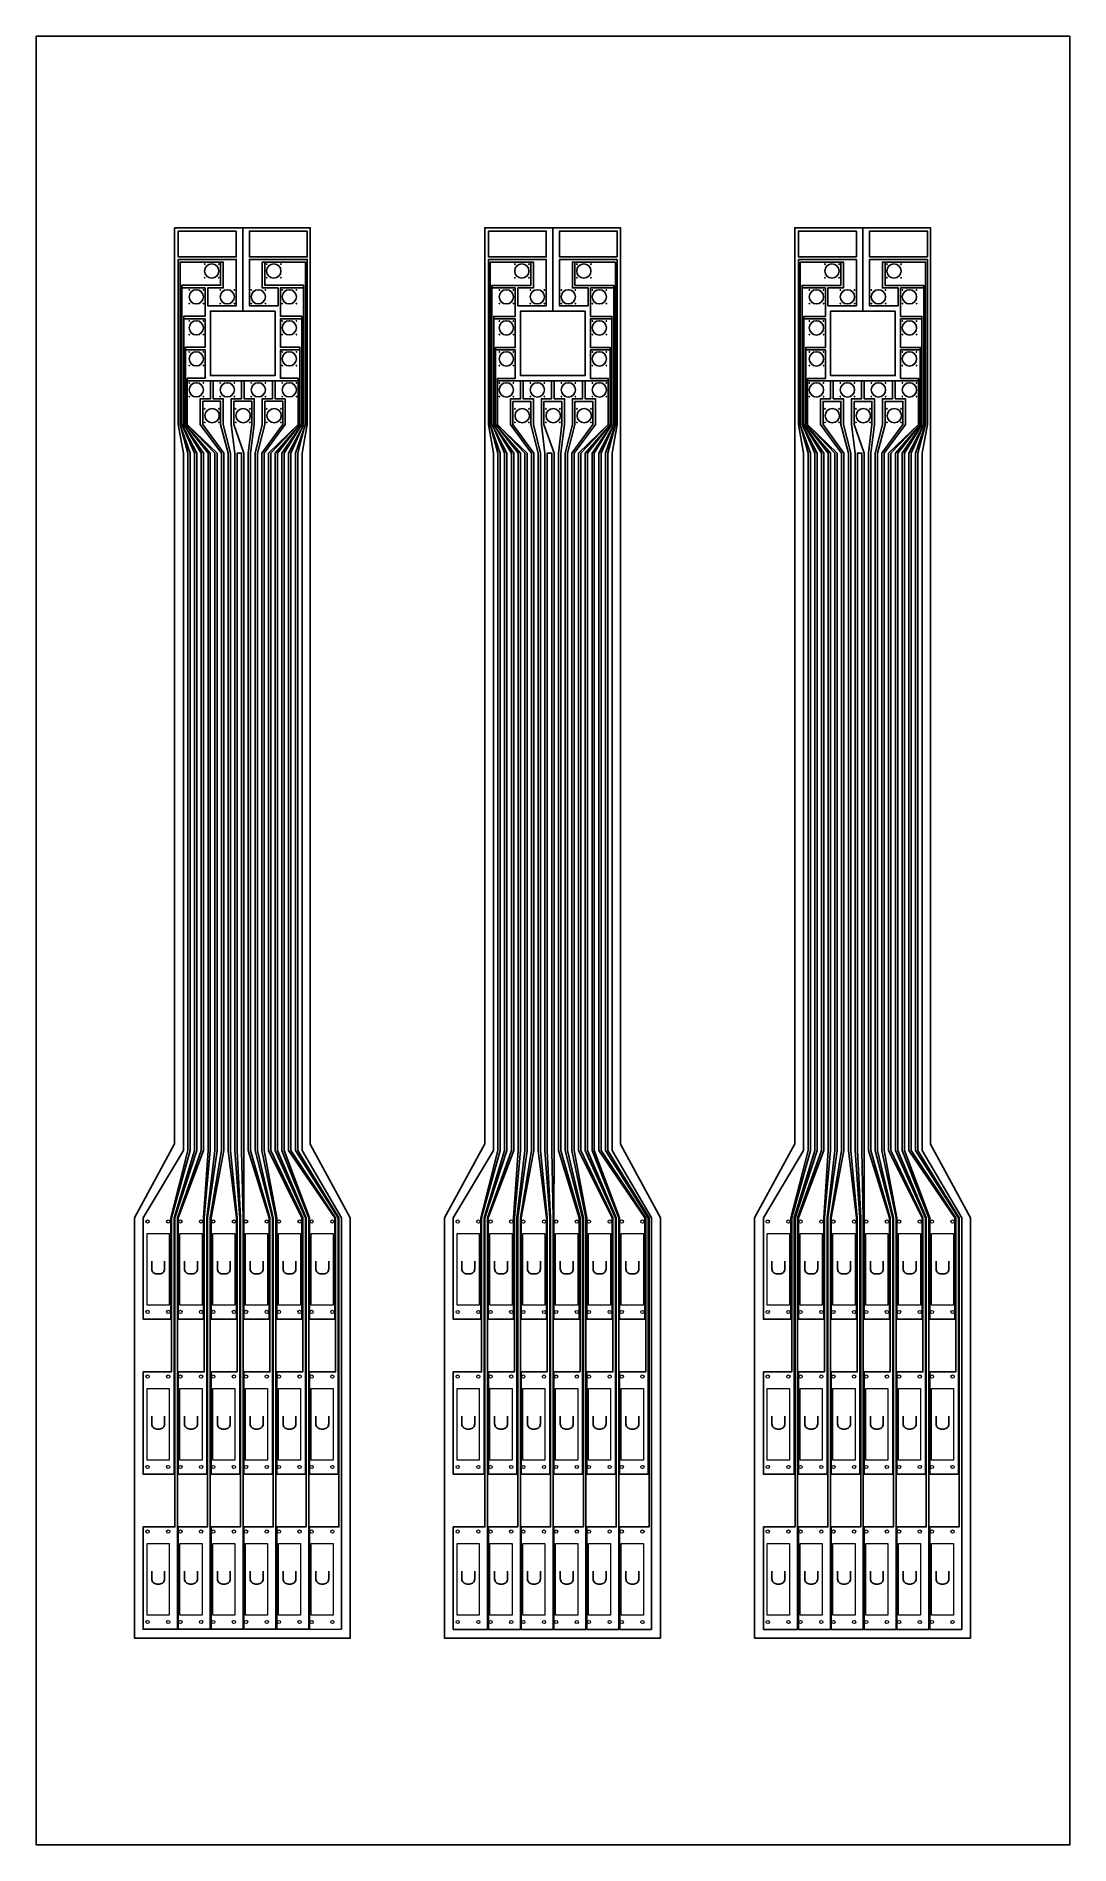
# Model space of a CAD drawing. Header units: inches. Extents: x 12.2 to 52.2, y 25 to 95.
import ezdxf

# ---------------------------------------------------------------- set-up
doc = ezdxf.new("R2010")
doc.units = ezdxf.units.IN
doc.header["$MEASUREMENT"] = 0
for name, color, linetype in [('Foil', 5, 'Continuous'), ('Opening', 1, 'Continuous'), ('Outline', 32, 'Continuous')]:
    doc.layers.add(name, color=color, linetype=linetype)

msp = doc.modelspace()

# ---------------------------------------------------------------- linework, layer by layer
at = {"layer": 'Foil'}
for p, q in [((41.74, 45.357), (41.74, 45.457)), ((41.741, 33.357), (41.741, 33.457))]:
    msp.add_line(p, q, dxfattribs=at)
for points in [[(52.243, 25.017), (12.243, 25.017), (12.243, 95.017), (52.243, 95.017), (52.243, 25.017), (12.243, 25.017), (12.243, 95.017), (12.243, 25.017), (52.243, 25.017), (52.243, 95.017)], [(19.982, 87.475), (19.982, 86.475), (17.742, 86.475), (17.742, 87.475)], [(22.732, 87.475), (22.732, 86.475), (20.492, 86.475), (20.492, 87.475)], [(29.742, 87.474), (31.982, 87.474), (31.982, 86.474), (29.742, 86.474)], [(34.732, 86.474), (32.492, 86.474), (32.492, 87.474), (34.732, 87.474)], [(43.982, 87.474), (43.982, 86.474), (41.742, 86.474), (41.742, 87.474)], [(46.732, 86.474), (44.492, 86.474), (44.492, 87.474), (46.732, 87.474)], [(16.383, 45.358), (17.449, 45.358), (17.449, 49.285), (18.112, 51.885), (18.112, 78.885), (17.812, 79.985), (17.812, 86.275), (19.482, 86.275), (19.482, 85.275), (18.882, 85.275), (18.882, 84.585), (19.982, 84.585), (19.982, 86.375), (17.742, 86.375), (17.742, 79.985), (17.942, 78.885), (17.942, 51.885), (16.383, 49.285)], [(23.929, 39.358), (22.821, 39.358), (22.821, 43.32), (23.829, 43.32), (23.829, 49.285), (22.102, 51.885), (22.102, 78.885), (22.592, 79.985), (22.592, 85.375), (21.092, 85.375), (21.092, 86.275), (22.662, 86.275), (22.662, 79.985), (22.272, 78.885), (22.272, 51.885), (23.929, 49.285)], [(47.929, 39.357), (46.821, 39.357), (46.821, 43.319), (47.829, 43.319), (47.829, 49.284), (46.102, 51.884), (46.102, 78.884), (46.592, 79.984), (46.592, 85.374), (45.092, 85.374), (45.092, 86.274), (46.662, 86.274), (46.662, 79.984), (46.272, 78.884), (46.272, 51.884), (47.929, 49.284)], [(18.632, 51.885), (17.709, 49.285), (17.709, 33.358), (16.383, 33.358), (16.383, 37.32), (17.609, 37.32), (17.609, 49.285), (18.462, 51.885), (18.462, 78.885), (17.882, 79.985), (17.882, 85.275), (18.782, 85.275), (18.782, 84.175), (17.952, 84.175), (17.952, 79.985), (18.632, 78.885)], [(30.632, 51.884), (29.709, 49.284), (29.709, 33.357), (28.383, 33.357), (28.383, 37.319), (29.609, 37.319), (29.609, 49.284), (30.462, 51.884), (30.462, 78.884), (29.882, 79.984), (29.882, 85.274), (30.782, 85.274), (30.782, 84.174), (29.952, 84.174), (29.952, 79.984), (30.632, 78.884)], [(21.551, 33.358), (21.551, 37.32), (22.689, 37.32), (22.689, 49.285), (21.582, 51.885), (21.582, 78.885), (22.452, 79.985), (22.452, 82.975), (21.692, 82.975), (21.692, 84.075), (22.522, 84.075), (22.522, 79.985), (21.752, 78.885), (21.752, 51.885), (22.789, 49.285), (22.789, 33.358)], [(45.582, 78.884), (46.452, 79.984), (46.452, 82.974), (45.692, 82.974), (45.692, 84.074), (46.522, 84.074), (46.522, 79.984), (45.752, 78.884), (45.752, 51.884), (46.789, 49.284), (46.789, 33.357), (45.551, 33.357), (45.551, 37.319), (46.689, 37.319), (46.689, 49.284), (45.582, 51.884)], [(20.187, 81.675), (19.087, 81.675), (19.087, 80.985), (19.482, 80.985), (19.482, 79.985), (19.762, 78.885), (19.762, 51.885), (20.019, 49.285), (20.019, 43.32), (19.011, 43.32), (19.011, 39.358), (20.119, 39.358), (20.119, 49.285), (19.932, 51.885), (19.932, 78.885), (19.792, 79.985), (19.792, 80.985), (20.187, 80.985)], [(21.882, 80.985), (21.882, 79.985), (21.062, 78.885), (21.062, 51.885), (21.55, 49.285), (21.551, 45.358), (22.529, 45.358), (22.529, 49.285), (21.232, 51.885), (21.232, 78.885), (22.382, 79.985), (22.382, 81.675), (21.487, 81.675), (21.487, 80.985)], [(45.882, 80.984), (45.882, 79.984), (45.062, 78.884), (45.062, 51.884), (45.55, 49.284), (45.551, 45.357), (46.529, 45.357), (46.529, 49.284), (45.232, 51.884), (45.232, 78.884), (46.382, 79.984), (46.382, 81.674), (45.487, 81.674), (45.487, 80.984)], [(21.419, 49.285), (20.802, 51.885), (20.802, 78.885), (21.092, 79.985), (21.092, 80.885), (21.782, 80.885), (21.782, 79.985), (20.972, 78.885), (20.972, 51.885), (21.519, 49.285), (21.519, 33.358), (20.281, 33.358), (20.281, 37.32), (21.419, 37.32)], [(20.249, 33.358), (20.249, 49.285), (20.192, 51.885), (20.192, 78.885), (20.022, 78.885), (20.022, 51.885), (20.149, 49.285), (20.149, 37.32), (19.011, 37.32), (19.011, 33.358)], [(32.192, 51.884), (32.192, 78.884), (32.022, 78.884), (32.022, 51.884), (32.149, 49.284), (32.149, 37.319), (31.011, 37.319), (31.011, 33.357), (32.249, 33.357), (32.249, 49.284)], [(44.192, 51.884), (44.192, 78.884), (44.022, 78.884), (44.022, 51.884), (44.149, 49.284), (44.149, 37.319), (43.011, 37.319), (43.011, 33.357), (44.249, 33.357), (44.249, 49.284)]]:
    msp.add_lwpolyline(points, close=True, dxfattribs=at)
for points in [[(19.282, 86.275), (19.382, 86.275), (19.382, 85.375), (17.882, 85.375), (17.882, 85.275), (17.882, 85.175)], [(24.059, 33.358), (24.059, 49.285), (22.532, 51.885), (22.532, 78.885), (22.732, 79.985), (22.732, 86.375), (20.492, 86.375), (20.492, 84.585), (21.604, 84.585), (21.604, 85.275), (20.992, 85.275), (20.992, 86.275), (21.192, 86.275)], [(31.982, 84.584), (31.982, 86.374), (29.742, 86.374), (29.742, 79.984), (29.942, 78.884), (29.942, 51.884), (28.383, 49.284), (28.383, 45.357), (29.449, 45.357)], [(29.449, 45.357), (29.449, 49.284), (30.112, 51.884), (30.112, 78.884), (29.812, 79.984), (29.812, 86.274), (31.482, 86.274), (31.482, 85.274), (30.882, 85.274), (30.882, 84.584), (31.982, 84.584)], [(31.282, 86.274), (31.382, 86.274), (31.382, 85.374), (29.882, 85.374), (29.882, 85.274), (29.882, 85.174)], [(34.532, 51.884), (34.532, 78.884), (34.732, 79.984), (34.732, 86.374), (32.492, 86.374), (32.492, 84.584), (33.604, 84.584), (33.604, 85.274), (32.992, 85.274), (32.992, 86.274), (33.192, 86.274)], [(35.829, 49.284), (34.102, 51.884), (34.102, 78.884), (34.592, 79.984), (34.592, 85.374), (33.092, 85.374), (33.092, 86.274), (34.662, 86.274)], [(34.662, 86.274), (34.662, 79.984), (34.272, 78.884), (34.272, 51.884), (35.929, 49.284), (35.929, 39.357)], [(41.742, 86.374), (41.742, 79.984), (41.942, 78.884), (41.942, 51.884), (40.383, 49.284), (40.383, 45.357), (41.449, 45.357), (41.449, 49.284), (42.112, 51.884), (42.112, 78.884), (41.812, 79.984)], [(41.812, 79.984), (41.812, 86.274), (43.482, 86.274), (43.482, 85.274), (42.882, 85.274), (42.882, 84.584), (43.982, 84.584), (43.982, 86.374), (41.742, 86.374)], [(43.282, 86.274), (43.382, 86.274), (43.382, 85.374), (41.882, 85.374), (41.882, 85.274), (41.882, 85.174)], [(48.059, 33.357), (48.059, 49.284), (46.532, 51.884), (46.532, 78.884), (46.732, 79.984), (46.732, 86.374), (44.492, 86.374), (44.492, 84.584), (45.604, 84.584), (45.604, 85.274), (44.992, 85.274), (44.992, 86.274), (45.192, 86.274)], [(22.592, 85.175), (22.592, 85.275), (21.692, 85.275), (21.692, 84.175), (22.522, 84.175), (22.522, 83.975)], [(34.592, 85.174), (34.592, 85.274), (33.692, 85.274), (33.692, 84.174), (34.522, 84.174), (34.522, 83.974)], [(40.383, 37.319), (41.609, 37.319), (41.609, 49.284), (42.462, 51.884), (42.462, 78.884), (41.882, 79.984), (41.882, 85.274), (42.782, 85.274), (42.782, 84.174), (41.952, 84.174), (41.952, 79.984), (42.632, 78.884), (42.632, 51.884), (41.709, 49.284), (41.709, 33.357)], [(46.592, 85.174), (46.592, 85.274), (45.692, 85.274), (45.692, 84.174), (46.522, 84.174), (46.522, 83.974)], [(17.952, 83.975), (17.952, 84.075), (18.782, 84.075), (18.782, 82.975), (18.022, 82.975), (18.022, 82.875), (18.022, 82.775)], [(29.952, 83.974), (29.952, 84.074), (30.782, 84.074), (30.782, 82.974), (30.022, 82.974), (30.022, 82.874), (30.022, 82.774)], [(33.551, 33.357), (33.551, 37.319), (34.689, 37.319), (34.689, 49.284), (33.582, 51.884), (33.582, 78.884), (34.452, 79.984), (34.452, 82.974), (33.692, 82.974), (33.692, 84.074), (34.522, 84.074), (34.522, 79.984), (33.752, 78.884), (33.752, 51.884), (34.789, 49.284)], [(41.952, 83.974), (41.952, 84.074), (42.782, 84.074), (42.782, 82.974), (42.022, 82.974), (42.022, 82.874), (42.022, 82.774)], [(17.741, 43.32), (18.749, 43.32), (18.749, 49.285), (18.982, 51.885), (18.982, 78.885), (18.022, 79.985), (18.022, 82.875), (18.782, 82.875), (18.782, 81.775), (18.092, 81.775), (18.092, 79.985), (19.152, 78.885), (19.152, 51.885), (18.849, 49.285), (18.849, 39.358), (17.741, 39.358), (17.741, 43.32)], [(22.452, 82.775), (22.452, 82.875), (21.692, 82.875), (21.692, 81.775), (22.382, 81.775), (22.382, 81.575)], [(29.741, 43.319), (30.749, 43.319), (30.749, 49.284), (30.982, 51.884), (30.982, 78.884), (30.022, 79.984), (30.022, 82.874), (30.782, 82.874), (30.782, 81.774), (30.092, 81.774), (30.092, 79.984), (31.152, 78.884), (31.152, 51.884), (30.849, 49.284), (30.849, 39.357), (29.741, 39.357), (29.741, 43.319)], [(34.452, 82.774), (34.452, 82.874), (33.692, 82.874), (33.692, 81.774), (34.382, 81.774), (34.382, 81.574)], [(42.982, 78.884), (42.022, 79.984), (42.022, 82.874), (42.782, 82.874), (42.782, 81.774), (42.092, 81.774), (42.092, 79.984), (43.152, 78.884), (43.152, 51.884), (42.849, 49.284), (42.849, 39.357), (41.741, 39.357), (41.741, 43.319)], [(46.452, 82.774), (46.452, 82.874), (45.692, 82.874), (45.692, 81.774), (46.382, 81.774), (46.382, 81.574)], [(18.092, 81.575), (18.092, 81.675), (18.987, 81.675), (18.987, 80.985), (18.592, 80.985), (18.592, 79.985), (19.412, 78.885), (19.412, 51.885), (18.979, 49.285), (18.979, 33.358), (17.741, 33.358), (17.741, 33.458)], [(18.987, 81.575), (18.987, 81.675), (19.087, 81.675), (19.087, 81.575)], [(20.187, 81.575), (20.187, 81.675), (20.287, 81.675), (20.287, 81.575)], [(20.281, 39.358), (20.281, 43.32), (21.289, 43.32), (21.289, 49.285), (20.542, 51.885), (20.542, 78.885), (20.682, 79.985), (20.682, 80.985), (20.287, 80.985), (20.287, 81.675), (21.387, 81.675), (21.387, 80.985), (20.992, 80.985), (20.992, 79.985), (20.712, 78.885), (20.712, 51.885), (21.389, 49.285), (21.389, 39.358), (20.281, 39.358)], [(21.487, 81.575), (21.487, 81.675), (21.387, 81.675), (21.387, 81.575)], [(30.092, 81.574), (30.092, 81.674), (30.987, 81.674), (30.987, 80.984), (30.592, 80.984)], [(30.987, 81.574), (30.987, 81.674), (31.087, 81.674), (31.087, 80.984), (31.482, 80.984), (31.482, 79.984), (31.762, 78.884), (31.762, 51.884), (32.019, 49.284), (32.019, 43.319)], [(32.119, 39.357), (32.119, 49.284), (31.932, 51.884), (31.932, 78.884), (31.792, 79.984), (31.792, 80.984), (32.187, 80.984), (32.187, 81.674), (31.087, 81.674), (31.087, 81.574)], [(32.187, 81.574), (32.187, 81.674), (32.287, 81.674), (32.287, 81.574)], [(33.289, 43.319), (33.289, 49.284), (32.542, 51.884), (32.542, 78.884), (32.682, 79.984), (32.682, 80.984), (32.287, 80.984), (32.287, 81.674), (33.387, 81.674), (33.387, 80.984), (32.992, 80.984), (32.992, 79.984), (32.712, 78.884), (32.712, 51.884), (33.389, 49.284), (33.389, 39.357), (32.281, 39.357)], [(34.382, 81.674), (33.487, 81.674), (33.487, 80.984), (33.882, 80.984), (33.882, 79.984), (33.062, 78.884), (33.062, 51.884), (33.55, 49.284), (33.551, 45.357), (34.529, 45.357)], [(34.529, 45.357), (34.529, 49.284), (33.232, 51.884), (33.232, 78.884), (34.382, 79.984), (34.382, 81.674)], [(33.487, 81.574), (33.487, 81.674), (33.387, 81.674), (33.387, 81.574)], [(42.092, 81.574), (42.092, 81.674), (42.987, 81.674), (42.987, 80.984), (42.592, 80.984)], [(42.987, 81.574), (42.987, 81.674), (43.087, 81.674), (43.087, 80.984), (43.482, 80.984), (43.482, 79.984)], [(43.482, 79.984), (43.762, 78.884), (43.762, 51.884), (44.019, 49.284), (44.019, 43.319), (43.011, 43.319), (43.011, 39.357), (44.119, 39.357), (44.119, 49.284), (43.932, 51.884), (43.932, 78.884), (43.792, 79.984), (43.792, 80.984), (44.187, 80.984), (44.187, 81.674), (43.087, 81.674), (43.087, 81.574)], [(44.187, 81.574), (44.187, 81.674), (44.287, 81.674), (44.287, 81.574)], [(45.387, 81.674), (45.387, 80.984), (44.992, 80.984), (44.992, 79.984), (44.712, 78.884), (44.712, 51.884), (45.389, 49.284), (45.389, 39.357), (44.281, 39.357)], [(44.281, 39.357), (44.281, 43.319), (45.289, 43.319), (45.289, 49.284), (44.542, 51.884), (44.542, 78.884), (44.682, 79.984), (44.682, 80.984), (44.287, 80.984), (44.287, 81.674), (45.387, 81.674)], [(45.487, 81.574), (45.487, 81.674), (45.387, 81.674), (45.387, 81.574)], [(19.01, 45.358), (19.01, 49.285), (19.502, 51.885), (19.502, 78.885), (18.692, 79.985), (18.692, 80.885), (19.382, 80.885), (19.382, 79.985), (19.672, 78.885), (19.672, 51.885), (19.989, 49.285), (19.989, 45.358), (19.011, 45.358)], [(20.28, 45.358), (20.28, 49.285), (20.282, 51.885), (20.282, 78.885), (19.892, 79.985), (19.892, 80.885), (20.582, 80.885), (20.582, 79.985), (20.452, 78.885), (20.452, 51.885), (21.259, 49.285), (21.259, 45.358), (20.281, 45.358)], [(30.592, 80.984), (30.592, 79.984), (31.412, 78.884), (31.412, 51.884), (30.979, 49.284), (30.979, 33.357), (29.741, 33.357), (29.741, 33.457)], [(30.692, 80.884), (31.382, 80.884), (31.382, 79.984), (31.672, 78.884), (31.672, 51.884), (31.989, 49.284), (31.989, 45.357), (31.011, 45.357)], [(31.01, 45.357), (31.01, 49.284), (31.502, 51.884), (31.502, 78.884), (30.692, 79.984), (30.692, 80.884)], [(32.28, 45.357), (32.28, 49.284), (32.282, 51.884), (32.282, 78.884), (31.892, 79.984), (31.892, 80.884), (32.582, 80.884)], [(32.582, 80.884), (32.582, 79.984), (32.452, 78.884), (32.452, 51.884), (33.259, 49.284), (33.259, 45.357), (32.281, 45.357)], [(33.092, 79.984), (33.092, 80.884), (33.782, 80.884), (33.782, 79.984)], [(42.592, 80.984), (42.592, 79.984), (43.412, 78.884), (43.412, 51.884), (42.979, 49.284), (42.979, 33.357), (41.741, 33.357), (41.741, 37.319), (42.879, 37.319), (42.879, 49.284), (43.242, 51.884)], [(42.692, 79.984), (42.692, 80.884), (43.382, 80.884), (43.382, 79.984), (43.672, 78.884), (43.672, 51.884), (43.989, 49.284), (43.989, 45.357), (43.011, 45.357)], [(43.892, 80.884), (44.582, 80.884), (44.582, 79.984), (44.452, 78.884), (44.452, 51.884), (45.259, 49.284), (45.259, 45.357), (44.281, 45.357)], [(44.28, 45.357), (44.28, 49.284), (44.282, 51.884), (44.282, 78.884), (43.892, 79.984), (43.892, 80.884)], [(45.092, 79.984), (45.092, 80.884), (45.782, 80.884), (45.782, 79.984), (44.972, 78.884), (44.972, 51.884)], [(16.383, 39.358), (16.383, 43.32), (17.479, 43.32), (17.479, 49.285), (18.202, 51.885), (18.202, 78.885), (17.826, 79.935)], [(16.383, 39.458), (16.383, 39.358), (17.579, 39.358), (17.579, 49.285), (18.372, 51.885), (18.372, 78.885), (17.908, 79.935)], [(18.066, 79.935), (18.892, 78.885), (18.892, 51.885), (18.719, 49.285), (18.719, 45.358), (17.74, 45.358), (17.74, 45.458)], [(17.983, 79.935), (18.722, 78.885), (18.722, 51.885), (17.74, 49.285), (17.74, 45.358)], [(18.14, 79.935), (19.242, 78.885), (19.242, 51.885), (18.879, 49.285), (18.879, 37.32), (17.741, 37.32), (17.741, 33.358)], [(21.55, 39.358), (21.551, 43.32), (22.559, 43.32), (22.559, 49.285), (21.322, 51.885), (21.322, 78.885), (22.33, 79.935)], [(21.551, 39.458), (21.551, 39.358), (22.659, 39.358), (22.659, 49.285), (21.492, 51.885), (21.492, 78.885), (22.412, 79.935)], [(22.487, 79.935), (21.842, 78.885), (21.842, 51.885), (22.82, 49.285), (22.82, 45.358)], [(22.57, 79.935), (22.012, 78.885), (22.012, 51.885), (23.799, 49.285), (23.799, 45.358), (22.82, 45.358), (22.82, 45.458)], [(22.644, 79.935), (22.362, 78.885), (22.362, 51.885), (23.959, 49.285), (23.959, 37.32), (22.821, 37.32), (22.826, 33.358)], [(28.383, 39.457), (28.383, 39.357), (29.579, 39.357), (29.579, 49.284), (30.372, 51.884), (30.372, 78.884), (29.908, 79.934)], [(28.383, 39.357), (28.383, 43.319), (29.479, 43.319), (29.479, 49.284), (30.202, 51.884), (30.202, 78.884), (29.826, 79.934)], [(29.983, 79.934), (30.722, 78.884), (30.722, 51.884), (29.74, 49.284), (29.74, 45.357)], [(30.066, 79.934), (30.892, 78.884), (30.892, 51.884), (30.719, 49.284), (30.719, 45.357), (29.74, 45.357), (29.74, 45.457)], [(30.14, 79.934), (31.242, 78.884), (31.242, 51.884), (30.879, 49.284), (30.879, 37.319), (29.741, 37.319), (29.741, 33.357)], [(33.782, 79.984), (32.972, 78.884), (32.972, 51.884), (33.519, 49.284), (33.519, 33.357), (32.281, 33.357), (32.281, 37.319), (33.419, 37.319), (33.419, 49.284), (32.802, 51.884), (32.802, 78.884), (33.092, 79.984)], [(33.55, 39.357), (33.551, 43.319), (34.559, 43.319), (34.559, 49.284), (33.322, 51.884), (33.322, 78.884), (34.33, 79.934)], [(33.551, 39.457), (33.551, 39.357), (34.659, 39.357), (34.659, 49.284), (33.492, 51.884), (33.492, 78.884), (34.412, 79.934)], [(34.487, 79.934), (33.842, 78.884), (33.842, 51.884), (34.82, 49.284), (34.82, 45.357)], [(34.57, 79.934), (34.012, 78.884), (34.012, 51.884), (35.799, 49.284)], [(34.644, 79.934), (34.362, 78.884), (34.362, 51.884), (35.959, 49.284), (35.959, 37.319), (34.821, 37.319), (34.826, 33.357)], [(41.579, 39.357), (41.579, 49.284), (42.372, 51.884), (42.372, 78.884), (41.908, 79.934)], [(42.066, 79.934), (42.892, 78.884), (42.892, 51.884), (42.719, 49.284), (42.719, 45.357), (41.74, 45.357), (41.74, 49.284), (42.722, 51.884), (42.722, 78.884), (41.983, 79.934)], [(42.202, 51.884), (42.202, 78.884), (41.826, 79.934)], [(42.14, 79.934), (43.242, 78.884), (43.242, 51.884)], [(43.01, 45.357), (43.01, 49.284), (43.502, 51.884), (43.502, 78.884), (42.692, 79.984)], [(44.972, 51.884), (45.519, 49.284), (45.519, 33.357), (44.281, 33.357), (44.281, 37.319), (45.419, 37.319), (45.419, 49.284), (44.802, 51.884), (44.802, 78.884), (45.092, 79.984)], [(45.55, 39.357), (45.551, 43.319), (46.559, 43.319), (46.559, 49.284), (45.322, 51.884), (45.322, 78.884), (46.33, 79.934)], [(45.551, 39.457), (45.551, 39.357), (46.659, 39.357), (46.659, 49.284), (45.492, 51.884), (45.492, 78.884), (46.412, 79.934)], [(46.487, 79.934), (45.842, 78.884), (45.842, 51.884), (46.82, 49.284), (46.82, 45.357), (46.82, 45.457)], [(46.57, 79.934), (46.012, 78.884), (46.012, 51.884), (47.799, 49.284), (47.799, 45.357), (46.82, 45.357)], [(46.644, 79.934), (46.362, 78.884), (46.362, 51.884), (47.959, 49.284), (47.959, 37.319), (46.821, 37.319), (46.826, 33.357)], [(41.741, 43.319), (42.749, 43.319), (42.749, 49.284), (42.982, 51.884), (42.982, 78.884)], [(36.059, 33.357), (36.059, 49.284), (34.532, 51.884)], [(40.383, 39.357), (40.383, 43.319), (41.479, 43.319), (41.479, 49.284), (42.202, 51.884)], [(34.789, 49.284), (34.789, 33.357), (33.551, 33.357)], [(35.799, 49.284), (35.799, 45.357), (34.82, 45.357), (34.82, 45.457)], [(35.929, 39.357), (34.821, 39.357), (34.821, 43.319), (35.829, 43.319), (35.829, 49.284)], [(32.019, 43.319), (31.011, 43.319), (31.011, 39.357), (32.119, 39.357)], [(32.281, 39.357), (32.281, 43.319), (33.289, 43.319)], [(40.383, 39.457), (40.383, 39.357), (41.579, 39.357)], [(41.709, 33.357), (40.383, 33.357), (40.383, 37.319)], [(24.059, 33.358), (22.826, 33.356), (22.826, 33.456)], [(36.059, 33.357), (34.826, 33.356), (34.826, 33.456)], [(48.059, 33.357), (46.826, 33.356), (46.826, 33.456)]]:
    msp.add_lwpolyline(points, dxfattribs=at)
for centre in [(18.767, 86.195), (19.312, 86.195), (21.167, 86.195), (21.712, 86.195), (30.767, 86.194), (31.312, 86.194), (33.167, 86.194), (33.712, 86.194), (42.767, 86.194), (43.312, 86.194), (45.167, 86.194), (45.712, 86.194), (18.767, 85.669), (19.312, 85.669), (21.167, 85.669), (21.712, 85.669), (30.767, 85.668), (31.312, 85.668), (33.167, 85.668), (33.712, 85.668), (42.767, 85.668), (43.312, 85.668), (45.167, 85.668), (45.712, 85.668), (18.167, 85.195), (18.712, 85.195), (19.367, 85.195), (19.912, 85.195), (20.567, 85.195), (21.112, 85.195), (21.767, 85.195), (22.312, 85.195), (30.167, 85.194), (30.712, 85.194), (31.367, 85.194), (31.912, 85.194), (32.567, 85.194), (33.112, 85.194), (33.767, 85.194), (34.312, 85.194), (42.167, 85.194), (42.712, 85.194), (43.367, 85.194), (43.912, 85.194), (44.567, 85.194), (45.112, 85.194), (45.767, 85.194), (46.312, 85.194), (18.167, 84.669), (18.167, 83.995), (18.712, 84.669), (18.712, 83.995), (19.367, 84.669), (19.912, 84.669), (20.567, 84.669), (21.112, 84.669), (21.767, 84.669), (21.767, 83.995), (22.312, 84.669), (22.312, 83.995), (30.167, 84.668), (30.167, 83.994), (30.712, 84.668), (30.712, 83.994), (31.367, 84.668), (31.912, 84.668), (32.567, 84.668), (33.112, 84.668), (33.767, 84.668), (33.767, 83.994), (34.312, 84.668), (34.312, 83.994), (42.167, 84.668), (42.167, 83.994), (42.712, 84.668), (42.712, 83.994), (43.367, 84.668), (43.912, 84.668), (44.567, 84.668), (45.112, 84.668), (45.767, 84.668), (45.767, 83.994), (46.312, 84.668), (46.312, 83.994), (18.167, 83.469), (18.712, 83.469), (21.767, 83.469), (22.312, 83.469), (30.167, 83.468), (30.712, 83.468), (33.767, 83.468), (34.312, 83.468), (42.167, 83.468), (42.712, 83.468), (45.767, 83.468), (46.312, 83.468), (18.167, 82.795), (18.712, 82.795), (21.767, 82.795), (22.312, 82.795), (30.167, 82.794), (30.712, 82.794), (33.767, 82.794), (34.312, 82.794), (42.167, 82.794), (42.712, 82.794), (45.767, 82.794), (46.312, 82.794), (18.167, 82.269), (18.712, 82.269), (21.767, 82.269), (22.312, 82.269), (30.167, 82.268), (30.712, 82.268), (33.767, 82.268), (34.312, 82.268), (42.167, 82.268), (42.712, 82.268), (45.767, 82.268), (46.312, 82.268), (18.167, 81.595), (18.712, 81.595), (19.367, 81.595), (19.912, 81.595), (20.567, 81.595), (21.112, 81.595), (21.767, 81.595), (22.312, 81.595), (30.167, 81.594), (30.712, 81.594), (31.367, 81.594), (31.912, 81.594), (32.567, 81.594), (33.112, 81.594), (33.767, 81.594), (34.312, 81.594), (42.167, 81.594), (42.712, 81.594), (43.367, 81.594), (43.912, 81.594), (44.567, 81.594), (45.112, 81.594), (45.767, 81.594), (46.312, 81.594), (18.167, 81.069), (18.712, 81.069), (18.767, 80.595), (19.312, 80.595), (19.367, 81.069), (19.912, 81.069), (19.967, 80.595), (20.512, 80.595), (20.567, 81.069), (21.112, 81.069), (21.167, 80.595), (21.712, 80.595), (21.767, 81.069), (22.312, 81.069), (30.167, 81.068), (30.712, 81.068), (30.767, 80.594), (31.312, 80.594), (31.367, 81.068), (31.912, 81.068), (31.967, 80.594), (32.512, 80.594), (32.567, 81.068), (33.112, 81.068), (33.167, 80.594), (33.712, 80.594), (33.767, 81.068), (34.312, 81.068), (42.167, 81.068), (42.712, 81.068), (42.767, 80.594), (43.312, 80.594), (43.367, 81.068), (43.912, 81.068), (43.967, 80.594), (44.512, 80.594), (44.567, 81.068), (45.112, 81.068), (45.167, 80.594), (45.712, 80.594), (45.767, 81.068), (46.312, 81.068), (18.767, 80.069), (19.312, 80.069), (19.967, 80.069), (20.512, 80.069), (21.167, 80.069), (21.712, 80.069), (30.767, 80.068), (31.312, 80.068), (31.967, 80.068), (32.512, 80.068), (33.167, 80.068), (33.712, 80.068), (42.767, 80.068), (43.312, 80.068), (43.967, 80.068), (44.512, 80.068), (45.167, 80.068), (45.712, 80.068)]:
    msp.add_circle(centre, 0.00995, dxfattribs=at)
at = {"layer": 'Foil', "linetype": 'Continuous', "lineweight": 0}
for centre in [(16.555, 49.142), (16.555, 49.142), (17.355, 49.142), (17.355, 49.142), (17.825, 49.142), (17.825, 49.142), (18.625, 49.142), (18.625, 49.142), (19.095, 49.142), (19.095, 49.142), (19.895, 49.142), (19.895, 49.142), (20.365, 49.142), (20.365, 49.142), (21.165, 49.142), (21.165, 49.142), (21.635, 49.142), (21.635, 49.142), (22.435, 49.142), (22.435, 49.142), (22.905, 49.142), (22.905, 49.142), (23.705, 49.142), (23.705, 49.142), (28.555, 49.141), (28.555, 49.141), (29.355, 49.141), (29.355, 49.141), (29.825, 49.141), (29.825, 49.141), (30.625, 49.141), (30.625, 49.141), (31.095, 49.141), (31.095, 49.141), (31.895, 49.141), (31.895, 49.141), (32.365, 49.141), (32.365, 49.141), (33.165, 49.141), (33.165, 49.141), (33.635, 49.141), (33.635, 49.141), (34.435, 49.141), (34.435, 49.141), (34.905, 49.141), (34.905, 49.141), (35.705, 49.141), (35.705, 49.141), (40.555, 49.141), (40.555, 49.141), (41.355, 49.141), (41.355, 49.141), (41.825, 49.141), (41.825, 49.141), (42.625, 49.141), (42.625, 49.141), (43.095, 49.141), (43.095, 49.141), (43.895, 49.141), (43.895, 49.141), (44.365, 49.141), (44.365, 49.141), (45.165, 49.141), (45.165, 49.141), (45.635, 49.141), (45.635, 49.141), (46.435, 49.141), (46.435, 49.141), (46.905, 49.141), (46.905, 49.141), (47.705, 49.141), (47.705, 49.141), (16.555, 45.642), (16.555, 45.642), (17.355, 45.642), (17.355, 45.642), (17.825, 45.642), (17.825, 45.642), (18.625, 45.642), (18.625, 45.642), (19.095, 45.642), (19.095, 45.642), (19.895, 45.642), (19.895, 45.642), (20.365, 45.642), (20.365, 45.642), (21.165, 45.642), (21.165, 45.642), (21.635, 45.642), (21.635, 45.642), (22.435, 45.642), (22.435, 45.642), (22.905, 45.642), (22.905, 45.642), (23.705, 45.642), (23.705, 45.642), (28.555, 45.641), (28.555, 45.641), (29.355, 45.641), (29.355, 45.641), (29.825, 45.641), (29.825, 45.641), (30.625, 45.641), (30.625, 45.641), (31.095, 45.641), (31.095, 45.641), (31.895, 45.641), (31.895, 45.641), (32.365, 45.641), (32.365, 45.641), (33.165, 45.641), (33.165, 45.641), (33.635, 45.641), (33.635, 45.641), (34.435, 45.641), (34.435, 45.641), (34.905, 45.641), (34.905, 45.641), (35.705, 45.641), (35.705, 45.641), (40.555, 45.641), (40.555, 45.641), (41.355, 45.641), (41.355, 45.641), (41.825, 45.641), (41.825, 45.641), (42.625, 45.641), (42.625, 45.641), (43.095, 45.641), (43.095, 45.641), (43.895, 45.641), (43.895, 45.641), (44.365, 45.641), (44.365, 45.641), (45.165, 45.641), (45.165, 45.641), (45.635, 45.641), (45.635, 45.641), (46.435, 45.641), (46.435, 45.641), (46.905, 45.641), (46.905, 45.641), (47.705, 45.641), (47.705, 45.641), (16.555, 43.142), (16.555, 43.142), (17.355, 43.142), (17.355, 43.142), (17.825, 43.142), (17.825, 43.142), (18.625, 43.142), (18.625, 43.142), (19.095, 43.142), (19.095, 43.142), (19.895, 43.142), (19.895, 43.142), (20.365, 43.142), (20.365, 43.142), (21.165, 43.142), (21.165, 43.142), (21.635, 43.142), (21.635, 43.142), (22.435, 43.142), (22.435, 43.142), (22.905, 43.142), (22.905, 43.142), (23.705, 43.142), (23.705, 43.142), (28.555, 43.141), (28.555, 43.141), (29.355, 43.141), (29.355, 43.141), (29.825, 43.141), (29.825, 43.141), (30.625, 43.141), (30.625, 43.141), (31.095, 43.141), (31.095, 43.141), (31.895, 43.141), (31.895, 43.141), (32.365, 43.141), (32.365, 43.141), (33.165, 43.141), (33.165, 43.141), (33.635, 43.141), (33.635, 43.141), (34.435, 43.141), (34.435, 43.141), (34.905, 43.141), (34.905, 43.141), (35.705, 43.141), (35.705, 43.141), (40.555, 43.141), (40.555, 43.141), (41.355, 43.141), (41.355, 43.141), (41.825, 43.141), (41.825, 43.141), (42.625, 43.141), (42.625, 43.141), (43.095, 43.141), (43.095, 43.141), (43.895, 43.141), (43.895, 43.141), (44.365, 43.141), (44.365, 43.141), (45.165, 43.141), (45.165, 43.141), (45.635, 43.141), (45.635, 43.141), (46.435, 43.141), (46.435, 43.141), (46.905, 43.141), (46.905, 43.141), (47.705, 43.141), (47.705, 43.141), (16.555, 39.642), (16.555, 39.642), (17.355, 39.642), (17.355, 39.642), (17.825, 39.642), (17.825, 39.642), (18.625, 39.642), (18.625, 39.642), (19.095, 39.642), (19.095, 39.642), (19.895, 39.642), (19.895, 39.642), (20.365, 39.642), (20.365, 39.642), (21.165, 39.642), (21.165, 39.642), (21.635, 39.642), (21.635, 39.642), (22.435, 39.642), (22.435, 39.642), (22.905, 39.642), (22.905, 39.642), (23.705, 39.642), (23.705, 39.642), (28.555, 39.641), (28.555, 39.641), (29.355, 39.641), (29.355, 39.641), (29.825, 39.641), (29.825, 39.641), (30.625, 39.641), (30.625, 39.641), (31.095, 39.641), (31.095, 39.641), (31.895, 39.641), (31.895, 39.641), (32.365, 39.641), (32.365, 39.641), (33.165, 39.641), (33.165, 39.641), (33.635, 39.641), (33.635, 39.641), (34.435, 39.641), (34.435, 39.641), (34.905, 39.641), (34.905, 39.641), (35.705, 39.641), (35.705, 39.641), (40.555, 39.641), (40.555, 39.641), (41.355, 39.641), (41.355, 39.641), (41.825, 39.641), (41.825, 39.641), (42.625, 39.641), (42.625, 39.641), (43.095, 39.641), (43.095, 39.641), (43.895, 39.641), (43.895, 39.641), (44.365, 39.641), (44.365, 39.641), (45.165, 39.641), (45.165, 39.641), (45.635, 39.641), (45.635, 39.641), (46.435, 39.641), (46.435, 39.641), (46.905, 39.641), (46.905, 39.641), (47.705, 39.641), (47.705, 39.641), (16.555, 37.142), (16.555, 37.142), (17.355, 37.142), (17.355, 37.142), (17.825, 37.142), (17.825, 37.142), (18.625, 37.142), (18.625, 37.142), (19.095, 37.142), (19.095, 37.142), (19.895, 37.142), (19.895, 37.142), (20.365, 37.142), (20.365, 37.142), (21.165, 37.142), (21.165, 37.142), (21.635, 37.142), (21.635, 37.142), (22.435, 37.142), (22.435, 37.142), (22.905, 37.142), (22.905, 37.142), (23.705, 37.142), (23.705, 37.142), (28.555, 37.141), (28.555, 37.141), (29.355, 37.141), (29.355, 37.141), (29.825, 37.141), (29.825, 37.141), (30.625, 37.141), (30.625, 37.141), (31.095, 37.141), (31.095, 37.141), (31.895, 37.141), (31.895, 37.141), (32.365, 37.141), (32.365, 37.141), (33.165, 37.141), (33.165, 37.141), (33.635, 37.141), (33.635, 37.141), (34.435, 37.141), (34.435, 37.141), (34.905, 37.141), (34.905, 37.141), (35.705, 37.141), (35.705, 37.141), (40.555, 37.141), (40.555, 37.141), (41.355, 37.141), (41.355, 37.141), (41.825, 37.141), (41.825, 37.141), (42.625, 37.141), (42.625, 37.141), (43.095, 37.141), (43.095, 37.141), (43.895, 37.141), (43.895, 37.141), (44.365, 37.141), (44.365, 37.141), (45.165, 37.141), (45.165, 37.141), (45.635, 37.141), (45.635, 37.141), (46.435, 37.141), (46.435, 37.141), (46.905, 37.141), (46.905, 37.141), (47.705, 37.141), (47.705, 37.141), (16.555, 33.642), (16.555, 33.642), (17.355, 33.642), (17.355, 33.642), (17.825, 33.642), (17.825, 33.642), (18.625, 33.642), (18.625, 33.642), (19.095, 33.642), (19.095, 33.642), (19.895, 33.642), (19.895, 33.642), (20.365, 33.642), (20.365, 33.642), (21.165, 33.642), (21.165, 33.642), (21.635, 33.642), (21.635, 33.642), (22.435, 33.642), (22.435, 33.642), (22.905, 33.642), (22.905, 33.642), (23.705, 33.642), (23.705, 33.642), (28.555, 33.641), (28.555, 33.641), (29.355, 33.641), (29.355, 33.641), (29.825, 33.641), (29.825, 33.641), (30.625, 33.641), (30.625, 33.641), (31.095, 33.641), (31.095, 33.641), (31.895, 33.641), (31.895, 33.641), (32.365, 33.641), (32.365, 33.641), (33.165, 33.641), (33.165, 33.641), (33.635, 33.641), (33.635, 33.641), (34.435, 33.641), (34.435, 33.641), (34.905, 33.641), (34.905, 33.641), (35.705, 33.641), (35.705, 33.641), (40.555, 33.641), (40.555, 33.641), (41.355, 33.641), (41.355, 33.641), (41.825, 33.641), (41.825, 33.641), (42.625, 33.641), (42.625, 33.641), (43.095, 33.641), (43.095, 33.641), (43.895, 33.641), (43.895, 33.641), (44.365, 33.641), (44.365, 33.641), (45.165, 33.641), (45.165, 33.641), (45.635, 33.641), (45.635, 33.641), (46.435, 33.641), (46.435, 33.641), (46.905, 33.641), (46.905, 33.641), (47.705, 33.641), (47.705, 33.641)]:
    msp.add_circle(centre, 0.0626, dxfattribs=at)
at = {"layer": 'Opening'}
msp.add_lwpolyline([(52.243, 25.017), (12.243, 25.017), (12.243, 95.017), (52.243, 95.017), (52.243, 25.017), (12.243, 25.017), (12.243, 95.017), (12.243, 25.017), (52.243, 25.017), (52.243, 95.017)], close=True, dxfattribs=at)
at = {"layer": 'Opening', "linetype": 'Continuous', "lineweight": 0}
for points in [[(17.39, 48.683), (17.39, 45.909), (16.534, 45.909), (16.534, 48.683)], [(18.66, 48.683), (18.66, 45.909), (17.804, 45.909), (17.804, 48.683)], [(19.93, 48.683), (19.93, 45.909), (19.074, 45.909), (19.074, 48.683)], [(21.2, 48.683), (21.2, 45.909), (20.344, 45.909), (20.344, 48.683)], [(22.47, 48.683), (22.47, 45.909), (21.614, 45.909), (21.614, 48.683)], [(23.74, 48.683), (23.74, 45.909), (22.884, 45.909), (22.884, 48.683)], [(29.39, 45.909), (28.534, 45.909), (28.534, 48.683), (29.39, 48.683)], [(30.66, 48.683), (30.66, 45.909), (29.804, 45.909), (29.804, 48.683)], [(31.93, 48.683), (31.93, 45.909), (31.074, 45.909), (31.074, 48.683)], [(32.344, 45.909), (32.344, 48.683), (33.2, 48.683), (33.2, 45.909)], [(33.614, 45.909), (33.614, 48.683), (34.47, 48.683), (34.47, 45.909)], [(35.74, 45.909), (34.884, 45.909), (34.884, 48.683), (35.74, 48.683)], [(41.39, 45.909), (40.534, 45.909), (40.534, 48.683), (41.39, 48.683)], [(41.804, 45.909), (41.804, 48.683), (42.66, 48.683), (42.66, 45.909)], [(43.93, 48.683), (43.93, 45.909), (43.074, 45.909), (43.074, 48.683)], [(45.2, 48.683), (45.2, 45.909), (44.344, 45.909), (44.344, 48.683)], [(46.47, 48.683), (46.47, 45.909), (45.614, 45.909), (45.614, 48.683)], [(47.74, 48.683), (47.74, 45.909), (46.884, 45.909), (46.884, 48.683)], [(17.39, 42.683), (17.39, 39.909), (16.534, 39.909), (16.534, 42.683)], [(18.66, 42.683), (18.66, 39.909), (17.804, 39.909), (17.804, 42.683)], [(19.93, 42.683), (19.93, 39.909), (19.074, 39.909), (19.074, 42.683)], [(21.2, 42.683), (21.2, 39.909), (20.344, 39.909), (20.344, 42.683)], [(22.47, 42.683), (22.47, 39.909), (21.614, 39.909), (21.614, 42.683)], [(23.74, 42.683), (23.74, 39.909), (22.884, 39.909), (22.884, 42.683)], [(29.39, 39.909), (28.534, 39.909), (28.534, 42.683), (29.39, 42.683)], [(29.804, 39.909), (29.804, 42.683), (30.66, 42.683), (30.66, 39.909)], [(31.074, 42.683), (31.93, 42.683), (31.93, 39.909), (31.074, 39.909)], [(33.2, 42.683), (33.2, 39.909), (32.344, 39.909), (32.344, 42.683)], [(34.47, 39.909), (33.614, 39.909), (33.614, 42.683), (34.47, 42.683)], [(34.884, 42.683), (35.74, 42.683), (35.74, 39.909), (34.884, 39.909)], [(40.534, 39.909), (40.534, 42.683), (41.39, 42.683), (41.39, 39.909)], [(42.66, 42.683), (42.66, 39.909), (41.804, 39.909), (41.804, 42.683)], [(43.93, 42.683), (43.93, 39.909), (43.074, 39.909), (43.074, 42.683)], [(45.2, 42.683), (45.2, 39.909), (44.344, 39.909), (44.344, 42.683)], [(46.47, 42.683), (46.47, 39.909), (45.614, 39.909), (45.614, 42.683)], [(47.74, 42.683), (47.74, 39.909), (46.884, 39.909), (46.884, 42.683)], [(17.39, 36.683), (17.39, 33.909), (16.534, 33.909), (16.534, 36.683)], [(18.66, 36.683), (18.66, 33.909), (17.804, 33.909), (17.804, 36.683)], [(19.93, 36.683), (19.93, 33.909), (19.074, 33.909), (19.074, 36.683)], [(21.2, 36.683), (21.2, 33.909), (20.344, 33.909), (20.344, 36.683)], [(22.47, 36.683), (22.47, 33.909), (21.614, 33.909), (21.614, 36.683)], [(23.74, 36.683), (23.74, 33.909), (22.884, 33.909), (22.884, 36.683)], [(29.39, 36.683), (29.39, 33.909), (28.534, 33.909), (28.534, 36.683)], [(30.66, 36.683), (30.66, 33.909), (29.804, 33.909), (29.804, 36.683)], [(31.93, 36.683), (31.93, 33.909), (31.074, 33.909), (31.074, 36.683)], [(33.2, 33.909), (32.344, 33.909), (32.344, 36.683), (33.2, 36.683)], [(34.47, 33.909), (33.614, 33.909), (33.614, 36.683), (34.47, 36.683)], [(34.884, 36.683), (35.74, 36.683), (35.74, 33.909), (34.884, 33.909)], [(41.39, 33.909), (40.534, 33.909), (40.534, 36.683), (41.39, 36.683)], [(42.66, 36.683), (42.66, 33.909), (41.804, 33.909), (41.804, 36.683)], [(43.93, 36.683), (43.93, 33.909), (43.074, 33.909), (43.074, 36.683)], [(45.2, 36.683), (45.2, 33.909), (44.344, 33.909), (44.344, 36.683)], [(46.47, 36.683), (46.47, 33.909), (45.614, 33.909), (45.614, 36.683)], [(47.74, 36.683), (47.74, 33.909), (46.884, 33.909), (46.884, 36.683)]]:
    msp.add_lwpolyline(points, close=True, dxfattribs=at)
at = {"layer": 'Opening'}
for centre in [(19.037, 85.929), (21.437, 85.929), (31.037, 85.928), (33.437, 85.928), (43.037, 85.928), (45.437, 85.928), (18.437, 84.929), (19.637, 84.929), (20.837, 84.929), (22.037, 84.929), (30.437, 84.928), (31.637, 84.928), (32.837, 84.928), (34.037, 84.928), (42.437, 84.928), (43.637, 84.928), (44.837, 84.928), (46.037, 84.928), (18.437, 83.729), (22.037, 83.729), (30.437, 83.728), (34.037, 83.728), (42.437, 83.728), (46.037, 83.728), (18.437, 82.529), (22.037, 82.529), (30.437, 82.528), (34.037, 82.528), (42.437, 82.528), (46.037, 82.528), (18.437, 81.329), (19.637, 81.329), (20.837, 81.329), (22.037, 81.329), (30.437, 81.328), (31.637, 81.328), (32.837, 81.328), (34.037, 81.328), (42.437, 81.328), (43.637, 81.328), (44.837, 81.328), (46.037, 81.328), (19.051, 80.33), (20.251, 80.33), (21.451, 80.33), (31.051, 80.329), (32.251, 80.329), (33.451, 80.329), (43.051, 80.329), (44.251, 80.329), (45.451, 80.329)]:
    msp.add_circle(centre, 0.276, dxfattribs=at)
at = {"layer": 'Outline'}
for p, q in [((20.237, 84.38), (20.237, 87.605)), ((32.237, 84.379), (32.237, 87.605)), ((44.237, 84.379), (44.237, 87.605))]:
    msp.add_line(p, q, dxfattribs=at)
for points in [[(52.243, 25.017), (12.243, 25.017), (12.243, 95.017), (52.243, 95.017), (52.243, 25.017), (12.243, 25.017), (12.243, 95.017), (12.243, 25.017), (52.243, 25.017), (52.243, 95.017)], [(17.6, 87.605), (22.85, 87.605), (22.85, 52.137), (24.399, 49.285), (24.398, 33.017), (16.043, 33.017), (16.043, 49.285), (17.6, 52.147)], [(36.398, 33.016), (36.399, 49.284), (34.85, 52.136), (34.85, 87.605), (29.6, 87.605), (29.6, 52.147), (28.043, 49.284), (28.043, 33.017)], [(46.85, 52.136), (46.85, 87.605), (41.6, 87.605), (41.6, 52.147), (40.043, 49.284), (40.043, 33.017), (48.398, 33.016), (48.399, 49.284)], [(21.487, 84.38), (21.487, 81.88), (18.987, 81.88), (18.987, 84.38)], [(33.487, 84.379), (33.487, 81.879), (30.987, 81.879), (30.987, 84.379)], [(45.487, 84.379), (45.487, 81.879), (42.987, 81.879), (42.987, 84.379)]]:
    msp.add_lwpolyline(points, close=True, dxfattribs=at)
for points in [[(16.715, 47.611), (16.715, 47.311, 0.414214), (16.915, 47.111), (16.965, 47.111), (17.015, 47.111, 0.414214), (17.215, 47.311), (17.215, 47.611)], [(17.985, 47.611), (17.985, 47.311, 0.414214), (18.185, 47.111), (18.235, 47.111), (18.285, 47.111, 0.414214), (18.485, 47.311), (18.485, 47.611)], [(19.255, 47.611), (19.255, 47.311, 0.414214), (19.455, 47.111), (19.505, 47.111), (19.555, 47.111, 0.414214), (19.755, 47.311), (19.755, 47.611)], [(20.525, 47.611), (20.525, 47.311, 0.414214), (20.725, 47.111), (20.775, 47.111), (20.825, 47.111, 0.414214), (21.025, 47.311), (21.025, 47.611)], [(21.795, 47.611), (21.795, 47.311, 0.414214), (21.995, 47.111), (22.045, 47.111), (22.095, 47.111, 0.414214), (22.295, 47.311), (22.295, 47.611)], [(23.065, 47.611), (23.065, 47.311, 0.414214), (23.265, 47.111), (23.315, 47.111), (23.365, 47.111, 0.414214), (23.565, 47.311), (23.565, 47.611)], [(28.715, 47.611), (28.715, 47.311, 0.414214), (28.915, 47.111), (28.965, 47.111), (29.015, 47.111, 0.414214), (29.215, 47.311), (29.215, 47.611)], [(29.985, 47.611), (29.985, 47.311, 0.414214), (30.185, 47.111), (30.235, 47.111), (30.285, 47.111, 0.414214), (30.485, 47.311), (30.485, 47.611)], [(31.255, 47.611), (31.255, 47.311, 0.414214), (31.455, 47.111), (31.505, 47.111), (31.555, 47.111, 0.414214), (31.755, 47.311), (31.755, 47.611)], [(32.525, 47.611), (32.525, 47.311, 0.414214), (32.725, 47.111), (32.775, 47.111), (32.825, 47.111, 0.414214), (33.025, 47.311), (33.025, 47.611)], [(33.795, 47.611), (33.795, 47.311, 0.414214), (33.995, 47.111), (34.045, 47.111), (34.095, 47.111, 0.414214), (34.295, 47.311), (34.295, 47.611)], [(35.065, 47.611), (35.065, 47.311, 0.414214), (35.265, 47.111), (35.315, 47.111), (35.365, 47.111, 0.414214), (35.565, 47.311), (35.565, 47.611)], [(40.715, 47.611), (40.715, 47.311, 0.414214), (40.915, 47.111), (40.965, 47.111), (41.015, 47.111, 0.414214), (41.215, 47.311), (41.215, 47.611)], [(41.985, 47.611), (41.985, 47.311, 0.414214), (42.185, 47.111), (42.235, 47.111), (42.285, 47.111, 0.414214), (42.485, 47.311), (42.485, 47.611)], [(43.255, 47.611), (43.255, 47.311, 0.414214), (43.455, 47.111), (43.505, 47.111), (43.555, 47.111, 0.414214), (43.755, 47.311), (43.755, 47.611)], [(44.525, 47.611), (44.525, 47.311, 0.414214), (44.725, 47.111), (44.775, 47.111), (44.825, 47.111, 0.414214), (45.025, 47.311), (45.025, 47.611)], [(45.795, 47.611), (45.795, 47.311, 0.414214), (45.995, 47.111), (46.045, 47.111), (46.095, 47.111, 0.414214), (46.295, 47.311), (46.295, 47.611)], [(47.065, 47.611), (47.065, 47.311, 0.414214), (47.265, 47.111), (47.315, 47.111), (47.365, 47.111, 0.414214), (47.565, 47.311), (47.565, 47.611)], [(16.715, 41.611), (16.715, 41.311, 0.414214), (16.915, 41.111), (16.965, 41.111), (17.015, 41.111, 0.414214), (17.215, 41.311), (17.215, 41.611)], [(17.985, 41.611), (17.985, 41.311, 0.414214), (18.185, 41.111), (18.235, 41.111), (18.285, 41.111, 0.414214), (18.485, 41.311), (18.485, 41.611)], [(19.255, 41.611), (19.255, 41.311, 0.414214), (19.455, 41.111), (19.505, 41.111), (19.555, 41.111, 0.414214), (19.755, 41.311), (19.755, 41.611)], [(20.525, 41.611), (20.525, 41.311, 0.414214), (20.725, 41.111), (20.775, 41.111), (20.825, 41.111, 0.414214), (21.025, 41.311), (21.025, 41.611)], [(21.795, 41.611), (21.795, 41.311, 0.414214), (21.995, 41.111), (22.045, 41.111), (22.095, 41.111, 0.414214), (22.295, 41.311), (22.295, 41.611)], [(23.065, 41.611), (23.065, 41.311, 0.414214), (23.265, 41.111), (23.315, 41.111), (23.365, 41.111, 0.414214), (23.565, 41.311), (23.565, 41.611)], [(28.715, 41.611), (28.715, 41.311, 0.414214), (28.915, 41.111), (28.965, 41.111), (29.015, 41.111, 0.414214), (29.215, 41.311), (29.215, 41.611)], [(29.985, 41.611), (29.985, 41.311, 0.414214), (30.185, 41.111), (30.235, 41.111), (30.285, 41.111, 0.414214), (30.485, 41.311), (30.485, 41.611)], [(31.255, 41.611), (31.255, 41.311, 0.414214), (31.455, 41.111), (31.505, 41.111), (31.555, 41.111, 0.414214), (31.755, 41.311), (31.755, 41.611)], [(32.525, 41.611), (32.525, 41.311, 0.414214), (32.725, 41.111), (32.775, 41.111), (32.825, 41.111, 0.414214), (33.025, 41.311), (33.025, 41.611)], [(33.795, 41.611), (33.795, 41.311, 0.414214), (33.995, 41.111), (34.045, 41.111), (34.095, 41.111, 0.414214), (34.295, 41.311), (34.295, 41.611)], [(35.065, 41.611), (35.065, 41.311, 0.414214), (35.265, 41.111), (35.315, 41.111), (35.365, 41.111, 0.414214), (35.565, 41.311), (35.565, 41.611)], [(40.715, 41.611), (40.715, 41.311, 0.414214), (40.915, 41.111), (40.965, 41.111), (41.015, 41.111, 0.414214), (41.215, 41.311), (41.215, 41.611)], [(41.985, 41.611), (41.985, 41.311, 0.414214), (42.185, 41.111), (42.235, 41.111), (42.285, 41.111, 0.414214), (42.485, 41.311), (42.485, 41.611)], [(43.255, 41.611), (43.255, 41.311, 0.414214), (43.455, 41.111), (43.505, 41.111), (43.555, 41.111, 0.414214), (43.755, 41.311), (43.755, 41.611)], [(44.525, 41.611), (44.525, 41.311, 0.414214), (44.725, 41.111), (44.775, 41.111), (44.825, 41.111, 0.414214), (45.025, 41.311), (45.025, 41.611)], [(45.795, 41.611), (45.795, 41.311, 0.414214), (45.995, 41.111), (46.045, 41.111), (46.095, 41.111, 0.414214), (46.295, 41.311), (46.295, 41.611)], [(47.065, 41.611), (47.065, 41.311, 0.414214), (47.265, 41.111), (47.315, 41.111), (47.365, 41.111, 0.414214), (47.565, 41.311), (47.565, 41.611)], [(16.715, 35.611), (16.715, 35.311, 0.414214), (16.915, 35.111), (16.965, 35.111), (17.015, 35.111, 0.414214), (17.215, 35.311), (17.215, 35.611)], [(17.985, 35.611), (17.985, 35.311, 0.414214), (18.185, 35.111), (18.235, 35.111), (18.285, 35.111, 0.414214), (18.485, 35.311), (18.485, 35.611)], [(19.255, 35.611), (19.255, 35.311, 0.414214), (19.455, 35.111), (19.505, 35.111), (19.555, 35.111, 0.414214), (19.755, 35.311), (19.755, 35.611)], [(20.525, 35.611), (20.525, 35.311, 0.414214), (20.725, 35.111), (20.775, 35.111), (20.825, 35.111, 0.414214), (21.025, 35.311), (21.025, 35.611)], [(21.795, 35.611), (21.795, 35.311, 0.414214), (21.995, 35.111), (22.045, 35.111), (22.095, 35.111, 0.414214), (22.295, 35.311), (22.295, 35.611)], [(23.065, 35.611), (23.065, 35.311, 0.414214), (23.265, 35.111), (23.315, 35.111), (23.365, 35.111, 0.414214), (23.565, 35.311), (23.565, 35.611)], [(28.715, 35.611), (28.715, 35.311, 0.414214), (28.915, 35.111), (28.965, 35.111), (29.015, 35.111, 0.414214), (29.215, 35.311), (29.215, 35.611)], [(29.985, 35.611), (29.985, 35.311, 0.414214), (30.185, 35.111), (30.235, 35.111), (30.285, 35.111, 0.414214), (30.485, 35.311), (30.485, 35.611)], [(31.255, 35.611), (31.255, 35.311, 0.414214), (31.455, 35.111), (31.505, 35.111), (31.555, 35.111, 0.414214), (31.755, 35.311), (31.755, 35.611)], [(32.525, 35.611), (32.525, 35.311, 0.414214), (32.725, 35.111), (32.775, 35.111), (32.825, 35.111, 0.414214), (33.025, 35.311), (33.025, 35.611)], [(33.795, 35.611), (33.795, 35.311, 0.414214), (33.995, 35.111), (34.045, 35.111), (34.095, 35.111, 0.414214), (34.295, 35.311), (34.295, 35.611)], [(35.065, 35.611), (35.065, 35.311, 0.414214), (35.265, 35.111), (35.315, 35.111), (35.365, 35.111, 0.414214), (35.565, 35.311), (35.565, 35.611)], [(40.715, 35.611), (40.715, 35.311, 0.414214), (40.915, 35.111), (40.965, 35.111), (41.015, 35.111, 0.414214), (41.215, 35.311), (41.215, 35.611)], [(41.985, 35.611), (41.985, 35.311, 0.414214), (42.185, 35.111), (42.235, 35.111), (42.285, 35.111, 0.414214), (42.485, 35.311), (42.485, 35.611)], [(43.255, 35.611), (43.255, 35.311, 0.414214), (43.455, 35.111), (43.505, 35.111), (43.555, 35.111, 0.414214), (43.755, 35.311), (43.755, 35.611)], [(44.525, 35.611), (44.525, 35.311, 0.414214), (44.725, 35.111), (44.775, 35.111), (44.825, 35.111, 0.414214), (45.025, 35.311), (45.025, 35.611)], [(45.795, 35.611), (45.795, 35.311, 0.414214), (45.995, 35.111), (46.045, 35.111), (46.095, 35.111, 0.414214), (46.295, 35.311), (46.295, 35.611)], [(47.065, 35.611), (47.065, 35.311, 0.414214), (47.265, 35.111), (47.315, 35.111), (47.365, 35.111, 0.414214), (47.565, 35.311), (47.565, 35.611)]]:
    msp.add_lwpolyline(points, format="xyb", dxfattribs=at)

doc.saveas('drawing.dxf')
